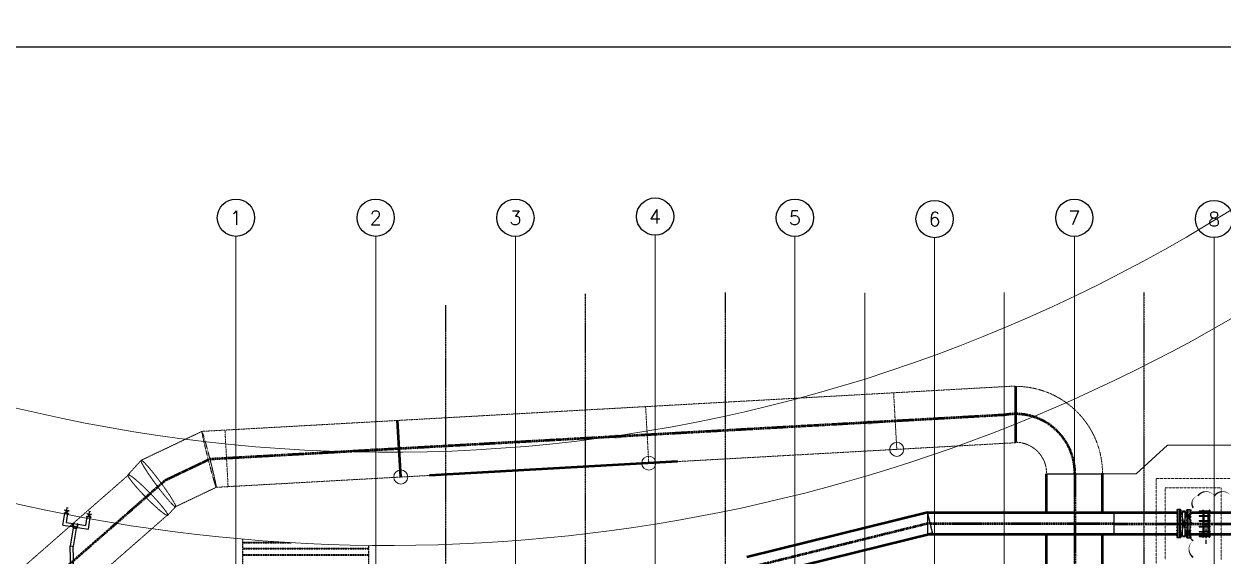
# Model space of a CAD drawing. Header units: inches. Extents: x 0 to 235202, y 0 to 361577.
# Drawn here: x 115357 to 154002, y 315021 to 332155 of the extents above; entities that cross this region are included whole.
import ezdxf
from ezdxf.enums import TextEntityAlignment as Align

# ---------------------------------------------------------------- set-up
doc = ezdxf.new("R2010")
doc.units = ezdxf.units.IN
doc.header["$MEASUREMENT"] = 0
for name, pattern in [('CENTER', [2, 1.25, -0.25, 0.25, -0.25]), ('HIDDEN', [0.375, 0.25, -0.125]), ('PHANTOM2', [1.25, 0.625, -0.125, 0.125, -0.125, 0.125, -0.125])]:
    doc.linetypes.add(name, pattern=pattern)
for name, color, linetype, lineweight in [('.5', 8, 'Continuous', 0), ('DIM', 251, 'Continuous', 0), ('hid', 8, 'HIDDEN', 0)]:
    doc.layers.add(name, color=color, linetype=linetype, lineweight=lineweight)
for name, color, linetype in [('2', 2, 'HIDDEN'), ('GRID_TXT45', 4, 'Continuous'), ('pipes', 2, 'Continuous'), ('PV-13AEE3', 7, 'Continuous'), ('sleeve type coupling', 1, 'Continuous'), ('steel elbow 45deg', 3, 'Continuous'), ('steel tee', 3, 'Continuous')]:
    doc.layers.add(name, color=color, linetype=linetype)
doc.styles.add('SIMPLEX', font='simplex.shx')
doc.styles.get("Standard").update_dxf_attribs({"font": 'arial.ttf'})
doc.linetypes.add('FENCE_LINE', pattern='A,0.5,-0.1,["X",Standard,S=0.1,R=0,X=-0.02,Y=-0.05],-0.1', length=0.7)

# ---------------------------------------------------------------- blocks, each defined once
blk = doc.blocks.new('GRID_SYM')
at = {"color": 2}
blk.add_circle((0, 6), 6, dxfattribs=at)
at = {"layer": 'GRID_TXT45', "color": 4, "style": 'SIMPLEX'}
blk.add_attdef('GRD_TXT', text='', height=4.5, dxfattribs=at).set_placement((0, 6), align=Align.MIDDLE_CENTER)

msp = doc.modelspace()

# ---------------------------------------------------------------- linework, layer by layer
at = {"layer": '.5', "color": 8, "linetype": 'CENTER', "ltscale": 10}
for p, q in [((122183, 294028), (122183, 325316)), ((126683, 294028), (126683, 325316)), ((131183, 294028), (131183, 325315)), ((135683, 294028), (135683, 325355)), ((140183, 294028), (140183, 325315)), ((144683, 294028), (144683, 325273)), ((149183, 294028), (149183, 325314)), ((153683, 294028), (153683, 325274)), ((142433, 323495), (142433, 300165)), ((146922, 323510), (146922, 300165))]:
    msp.add_line(p, q, dxfattribs=at)
at = {"color": 8, "linetype": 'PHANTOM2', "ltscale": 20}
for p, q in [((133433, 323461), (133433, 300165)), ((137933, 323510), (137933, 300165)), ((151422, 323511), (151422, 300165)), ((128933, 323098), (128933, 300165))]:
    msp.add_line(p, q, dxfattribs=at)
at = {"color": 8}
for p, q in [((152501, 316510), (152484, 316510)), ((152484, 316510), (152484, 316471)), ((152501, 315603), (152501, 316520)), ((152597, 316520), (152501, 316520)), ((152561, 315603), (152561, 316520)), ((152597, 315603), (152597, 316520)), ((152614, 316510), (152597, 316510)), ((152614, 316510), (152614, 316471)), ((152799, 316510), (152816, 316510)), ((152799, 316510), (152799, 316471)), ((152816, 316520), (152912, 316520)), ((152816, 315603), (152816, 316520)), ((152852, 315603), (152852, 316520)), ((152912, 315603), (152912, 316520)), ((152912, 316510), (152930, 316510)), ((152930, 316510), (152930, 316471)), ((152501, 316495), (152484, 316495)), ((152501, 316486), (152484, 316486)), ((152501, 316471), (152484, 316471)), ((152484, 316451), (152484, 316427)), ((152501, 316451), (152484, 316451)), ((152501, 316427), (152484, 316427)), ((152484, 316382), (152484, 316358)), ((152501, 316382), (152484, 316382)), ((152501, 316358), (152484, 316358)), ((152484, 316292), (152484, 316268)), ((152501, 316292), (152484, 316292)), ((152501, 316268), (152484, 316268)), ((152484, 316187), (152484, 316162)), ((152501, 316187), (152484, 316187)), ((152501, 316162), (152484, 316162)), ((152596, 316448), (152799, 316448)), ((152614, 316495), (152597, 316495)), ((152614, 316486), (152597, 316486)), ((152614, 316471), (152597, 316471)), ((152614, 316451), (152597, 316451)), ((152614, 316427), (152597, 316427)), ((152614, 316382), (152597, 316382)), ((152614, 316358), (152597, 316358)), ((152614, 316292), (152597, 316292)), ((152614, 316268), (152597, 316268)), ((152614, 316187), (152597, 316187)), ((152614, 316162), (152597, 316162)), ((152614, 316451), (152799, 315676)), ((152614, 316451), (152614, 316427)), ((152799, 316448), (152614, 315672)), ((152614, 316382), (152614, 316358)), ((152614, 316292), (152614, 316268)), ((152614, 316187), (152614, 316162)), ((152662, 316448), (152662, 316476)), ((152752, 316448), (152752, 316476)), ((152799, 316495), (152816, 316495)), ((152799, 316486), (152816, 316486)), ((152799, 316471), (152816, 316471)), ((152799, 316451), (152799, 316427)), ((152799, 316451), (152816, 316451)), ((152799, 316427), (152816, 316427)), ((152799, 316382), (152799, 316358)), ((152799, 316382), (152816, 316382)), ((152799, 316358), (152816, 316358)), ((152799, 316292), (152799, 316268)), ((152799, 316292), (152816, 316292)), ((152799, 316268), (152816, 316268)), ((152799, 316187), (152799, 316162)), ((152799, 316187), (152816, 316187)), ((152799, 316162), (152816, 316162)), ((152912, 316495), (152930, 316495)), ((152912, 316486), (152930, 316486)), ((152912, 316471), (152930, 316471)), ((152912, 316451), (152930, 316451)), ((152912, 316427), (152930, 316427)), ((152912, 316382), (152930, 316382)), ((152912, 316358), (152930, 316358)), ((152912, 316292), (152930, 316292)), ((152912, 316268), (152930, 316268)), ((152912, 316187), (152930, 316187)), ((152912, 316162), (152930, 316162)), ((152930, 316451), (152930, 316427)), ((152930, 316382), (152930, 316358)), ((152930, 316292), (152930, 316268)), ((152930, 316187), (152930, 316162)), ((152501, 316074), (152484, 316074)), ((152484, 316050), (152484, 316074)), ((152501, 316050), (152484, 316050)), ((152501, 315961), (152484, 315961)), ((152484, 315937), (152484, 315961)), ((152501, 315937), (152484, 315937)), ((152501, 315856), (152484, 315856)), ((152484, 315832), (152484, 315856)), ((152501, 315832), (152484, 315832)), ((152501, 315766), (152484, 315766)), ((152484, 315741), (152484, 315766)), ((152501, 315741), (152484, 315741)), ((152614, 316074), (152597, 316074)), ((152614, 316050), (152597, 316050)), ((152614, 315961), (152597, 315961)), ((152614, 315937), (152597, 315937)), ((152614, 315856), (152597, 315856)), ((152614, 315832), (152597, 315832)), ((152614, 315766), (152597, 315766)), ((152614, 315741), (152597, 315741)), ((152614, 316050), (152614, 316074)), ((152614, 315937), (152614, 315961)), ((152614, 315832), (152614, 315856)), ((152614, 315741), (152614, 315766)), ((152799, 316074), (152816, 316074)), ((152799, 316050), (152799, 316074)), ((152799, 316050), (152816, 316050)), ((152799, 315961), (152816, 315961)), ((152799, 315937), (152799, 315961)), ((152799, 315937), (152816, 315937)), ((152799, 315856), (152816, 315856)), ((152799, 315832), (152799, 315856)), ((152799, 315832), (152816, 315832)), ((152799, 315766), (152816, 315766)), ((152799, 315741), (152799, 315766)), ((152799, 315741), (152816, 315741)), ((152912, 316074), (152930, 316074)), ((152912, 316050), (152930, 316050)), ((152912, 315961), (152930, 315961)), ((152912, 315937), (152930, 315937)), ((152912, 315856), (152930, 315856)), ((152912, 315832), (152930, 315832)), ((152912, 315766), (152930, 315766)), ((152912, 315741), (152930, 315741)), ((152930, 316050), (152930, 316074)), ((152930, 315937), (152930, 315961)), ((152930, 315832), (152930, 315856)), ((152930, 315741), (152930, 315766)), ((152501, 315696), (152484, 315696)), ((152484, 315672), (152484, 315696)), ((152501, 315672), (152484, 315672)), ((152501, 315653), (152484, 315653)), ((152484, 315653), (152484, 315614)), ((152501, 315638), (152484, 315638)), ((152501, 315629), (152484, 315629)), ((152484, 315614), (152501, 315614)), ((152597, 315603), (152501, 315603)), ((152596, 315676), (152799, 315676)), ((152614, 315696), (152597, 315696)), ((152614, 315672), (152597, 315672)), ((152614, 315653), (152597, 315653)), ((152614, 315638), (152597, 315638)), ((152614, 315629), (152597, 315629)), ((152614, 315614), (152597, 315614)), ((152614, 315672), (152614, 315696)), ((152614, 315653), (152614, 315614)), ((152662, 315648), (152662, 315676)), ((152752, 315648), (152752, 315676)), ((152799, 315696), (152816, 315696)), ((152799, 315672), (152799, 315696)), ((152799, 315672), (152816, 315672)), ((152799, 315653), (152816, 315653)), ((152799, 315653), (152799, 315614)), ((152799, 315638), (152816, 315638)), ((152799, 315629), (152816, 315629)), ((152799, 315614), (152816, 315614)), ((152816, 315603), (152912, 315603)), ((152912, 315696), (152930, 315696)), ((152912, 315672), (152930, 315672)), ((152912, 315653), (152930, 315653)), ((152912, 315638), (152930, 315638)), ((152912, 315629), (152930, 315629)), ((152930, 315614), (152912, 315614)), ((152930, 315672), (152930, 315696)), ((152930, 315653), (152930, 315614))]:
    msp.add_line(p, q, dxfattribs=at)
at = {"color": 8, "linetype": 'HIDDEN'}
for p, q in [((152662, 316476), (152752, 316476)), ((152662, 315676), (152662, 316448)), ((152752, 315676), (152752, 316448)), ((152662, 315648), (152752, 315648))]:
    msp.add_line(p, q, dxfattribs=at)
at = {"color": 1}
msp.add_lwpolyline([(105098, 331407), (105098, 287281), (181188, 287281), (181188, 331407)], close=True, dxfattribs=at)
msp.add_lwpolyline([(154225, 316957, 0, 53.2, 0.520567), (153693, 316957, 0, 53.2, 0.520567), (153161, 316957, 0, 53.2, 0.520567), (153012, 316573, 0, 53.2, 0.520567), (153012, 316042, 0, 53.2, 0.520567), (153012, 315510, 0, 53.2, 0.520567), (153012, 314978, 0, 53.2, 0.520567)], format="xyseb", dxfattribs=at)
at = {"color": 8}
for radius in [65.7, 37.5]:
    msp.add_circle((152717, 316062), radius, dxfattribs=at)
at = {"layer": '2', "color": 8}
for p, q in [((144459, 316419), (144459, 315712)), ((144624, 315745), (144459, 316412)), ((150459, 316412), (150459, 315712)), ((150459, 316412), (150459, 315712))]:
    msp.add_line(p, q, dxfattribs=at)
at = {"layer": '2', "color": 8, "linetype": 'HIDDEN', "ltscale": 500}
msp.add_line((153428, 315412), (153428, 316112), dxfattribs=at)
at = {"layer": 'DIM', "color": 8, "linetype": 'HIDDEN', "ltscale": 10}
for p, q in [((147289, 320496), (144293, 320329)), ((144293, 320329), (136305, 319884)), ((143465, 318456), (143363, 320277)), ((136305, 319884), (128318, 319438)), ((135477, 318010), (135376, 319832)), ((128318, 319438), (121829, 319076)), ((119130, 318103), (121088, 319035)), ((119130, 318103), (121088, 319035)), ((121088, 319035), (121089, 319035)), ((121088, 319035), (121088, 319035)), ((121089, 319035), (121829, 319076)), ((121089, 319035), (121829, 319076)), ((121829, 319076), (121880, 318166)), ((121829, 319076), (121880, 318166)), ((136407, 318062), (144395, 318508)), ((144395, 318508), (147289, 318669)), ((118706, 317635), (119128, 318101)), ((118706, 317635), (119128, 318101)), ((121310, 318277), (121310, 318277)), ((121311, 318276), (121311, 318276)), ((121880, 318165), (121880, 318166)), ((121880, 318165), (121880, 318166)), ((121880, 318165), (121930, 317255)), ((121880, 318165), (121930, 317255)), ((136407, 318062), (128419, 317616)), ((121326, 317992), (121326, 317991)), ((121327, 317991), (121327, 317991)), ((118753, 317659), (106717, 307115)), ((118703, 317623), (118703, 317623)), ((118704, 317623), (118704, 317623)), ((119676, 317498), (119676, 317499)), ((119676, 317498), (119676, 317499)), ((128419, 317616), (121930, 317255)), ((119338, 317125), (119338, 317125)), ((119691, 317215), (119692, 317214)), ((119692, 317214), (119692, 317214)), ((120239, 316610), (121549, 317233)), ((120239, 316610), (121549, 317233)), ((121548, 317233), (121549, 317233)), ((121548, 317233), (121548, 317233)), ((121549, 317233), (121930, 317255)), ((121549, 317233), (121930, 317255)), ((119353, 316840), (119353, 316840)), ((119354, 316840), (119354, 316840)), ((119985, 316330), (120240, 316611)), ((119985, 316330), (120240, 316611)), ((120238, 316609), (120239, 316610)), ((120238, 316610), (120239, 316610)), ((119964, 316328), (107904, 305761)), ((119983, 316328), (119980, 316369)), ((119983, 316328), (119980, 316369)), ((119985, 316330), (119985, 316330)), ((119985, 316330), (119985, 316330))]:
    msp.add_line(p, q, dxfattribs=at)
at = {"layer": 'DIM', "color": 8, "lineweight": 50}
for p, q in [((147289, 320496), (147289, 318672)), ((147289, 320484), (147289, 318684)), ((127490, 317565), (127388, 319386)), ((136407, 318062), (128419, 317616)), ((148289, 316413), (148289, 317672)), ((150089, 316412), (150089, 317684)), ((150089, 316412), (150089, 317672)), ((144456, 316425), (138631, 314985)), ((150459, 316412), (144459, 316412)), ((152501, 316412), (150459, 316412)), ((154459, 316412), (152912, 316412)), ((144624, 315745), (138799, 314305)), ((150459, 315712), (144459, 315712)), ((148289, 314325), (148289, 315712)), ((150089, 314325), (150089, 315712)), ((152501, 315712), (150459, 315712)), ((154459, 315712), (152912, 315712))]:
    msp.add_line(p, q, dxfattribs=at)
at = {"layer": 'DIM', "color": 8}
for p, q in [((147289, 319604), (147289, 320496)), ((147289, 319604), (147289, 320496)), ((147289, 319604), (147289, 319596)), ((147289, 319604), (147289, 319596)), ((147289, 319596), (147289, 319589)), ((147289, 319596), (147289, 319589)), ((147289, 319583), (147289, 319589)), ((147289, 319583), (147289, 319589)), ((147289, 319583), (147289, 319582)), ((147289, 319583), (147289, 319582)), ((147289, 318669), (147289, 319582)), ((147289, 318669), (147289, 319582))]:
    msp.add_line(p, q, dxfattribs=at)
at = {"layer": 'DIM', "color": 8, "linetype": 'PHANTOM2', "lineweight": 50, "ltscale": 20}
for p, q in [((146936, 319563), (121321, 318135)), ((119916, 317466), (121321, 318135)), ((149201, 317684), (149201, 313158)), ((119916, 317466), (107318, 306429)), ((144540, 316085), (138635, 314626)), ((150459, 316062), (144545, 316062)), ((150459, 316062), (161002, 316062))]:
    msp.add_line(p, q, dxfattribs=at)
at = {"layer": 'DIM', "color": 8, "linetype": 'Continuous'}
for p, q in [((151178, 317672), (152187, 318592)), ((152187, 318592), (164225, 318592)), ((150089, 317672), (151178, 317672))]:
    msp.add_line(p, q, dxfattribs=at)
at = {"layer": 'DIM', "color": 8, "linetype": 'HIDDEN', "ltscale": 7}
for p, q in [((151813, 317512), (154212, 317512)), ((151813, 314612), (151813, 317512)), ((152113, 317212), (153912, 317212)), ((152113, 314912), (152113, 317212)), ((153912, 317212), (153912, 314912))]:
    msp.add_line(p, q, dxfattribs=at)
at = {"layer": 'DIM', "color": 8, "linetype": 'HIDDEN', "lineweight": 25, "ltscale": 10}
for p, q in [((122407, 311050), (122407, 315563)), ((122407, 315470), (123652, 315470)), ((122407, 315450), (123982, 315450)), ((126458, 311050), (126458, 315364)), ((122407, 315270), (126458, 315270)), ((122407, 315250), (126458, 315250)), ((122407, 315070), (126458, 315070)), ((122407, 315050), (126458, 315050))]:
    msp.add_line(p, q, dxfattribs=at)
at = {"layer": 'DIM', "color": 8, "linetype": 'Continuous'}
for centre in [(143465, 318456), (135477, 318010), (127490, 317565)]:
    msp.add_circle(centre, 226, dxfattribs=at)
msp.add_arc((127090, 369472), 51111, 236.5614, 351.1141, dxfattribs=at)
at = {"layer": 'DIM', "color": 8, "linetype": 'FENCE_LINE', "ltscale": 25}
msp.add_arc((127090, 369472), 54111, 255.1469, 351.1141, dxfattribs=at)
at = {"layer": 'DIM', "color": 8, "linetype": 'HIDDEN', "ltscale": 10}
for radius in [2800, 1000]:
    msp.add_arc((147289, 317684), radius, 0, 90, dxfattribs=at)
at = {"layer": 'DIM', "color": 8, "linetype": 'PHANTOM2', "lineweight": 50, "ltscale": 20}
msp.add_arc((147289, 317684), 1912, 0, 100.6266, dxfattribs=at)
at = {"layer": 'DIM', "color": 8, "linetype": 'HIDDEN', "ltscale": 10}
for centre, major_axis, ratio, start_param, end_param in [((121318, 318134), (-230, 901), 0.029946, 4.863355, 6.434151), ((121318, 318135), (-230, 901), 0.029948, 0.005883, 0.150977), ((121318, 318134), (-230, 901), 0.029948, 0.005883, 0.150977), ((121318, 318134), (-230, 901), 0.029948, 4.863366, 6.289069), ((121318, 318134), (-230, 901), 0.029948, 4.863366, 6.289069), ((119684, 317357), (-555, 746), 0.085164, 4.840635, 6.335144), ((119684, 317357), (-555, 746), 0.085164, 4.840635, 6.335144), ((119684, 317356), (-555, 746), 0.085161, 0.12846, 1.699037), ((119684, 317357), (-555, 746), 0.085164, 0.163439, 1.699043), ((119684, 317356), (-555, 746), 0.085161, 4.840629, 6.300053), ((119684, 317356), (-555, 746), 0.085161, 4.840629, 6.300053), ((121319, 318133), (230, -901), 0.02995, 0.151209, 1.721786), ((121319, 318134), (230, -901), 0.029948, 0.151196, 1.721773), ((121319, 318133), (230, -901), 0.02995, 0.151209, 1.721786), ((119346, 316982), (-639, 653), 0.10343, 4.849247, 6.308275), ((119346, 316982), (-639, 653), 0.10343, 4.849247, 6.308275), ((121318, 318134), (230, -901), 0.029948, 4.863366, 6.289069), ((121318, 318134), (230, -901), 0.02995, 4.863379, 6.28772), ((121319, 318134), (230, -901), 0.02995, 4.863379, 6.28772), ((121319, 318134), (230, -901), 0.029948, 4.863366, 6.289069), ((119355, 316974), (-648, 661), 0.10213, 6.265499, 6.399248), ((119354, 316974), (-648, 661), 0.10213, 6.265499, 6.399248), ((119346, 316982), (-639, 653), 0.10343, 0.02509, 0.117601), ((119346, 316983), (-639, 653), 0.10343, 0.02509, 0.117601), ((119346, 316983), (-639, 653), 0.10343, 0.11782, 1.688397), ((119354, 316974), (-648, 661), 0.10213, 0.116062, 1.660324), ((119346, 316983), (-639, 653), 0.10343, 0.11782, 1.688397), ((119355, 316974), (-648, 661), 0.10213, 0.116062, 1.660324), ((119355, 316974), (-648, 661), 0.10213, 4.854987, 6.265499), ((119355, 316974), (-648, 661), 0.10213, 4.854987, 6.265499), ((119684, 317356), (555, -746), 0.085167, 1.162469, 1.699046), ((119684, 317356), (555, -746), 0.085164, 1.162466, 1.69903), ((119684, 317356), (555, -746), 0.085167, 1.162469, 1.699046), ((119684, 317356), (555, -746), 0.085164, 1.162466, 1.69903), ((119346, 316982), (-639, 653), 0.10343, 4.83641, 4.849247), ((119346, 316983), (-639, 653), 0.10343, 4.83641, 4.849247), ((119337, 316991), (648, -661), 0.10213, 0.261573, 1.686859), ((119337, 316991), (648, -661), 0.10213, 0.261573, 1.686859), ((119346, 316982), (-639, 653), 0.10343, 4.82999, 4.83641), ((119346, 316982), (639, -653), 0.103433, 0.278024, 1.6884), ((119346, 316982), (639, -653), 0.103433, 0.278024, 1.6884), ((119684, 317356), (555, -746), 0.085167, 4.840639, 5.377216), ((119684, 317356), (555, -746), 0.085164, 4.840648, 5.377212), ((119684, 317356), (555, -746), 0.085167, 4.840639, 5.377216), ((119684, 317356), (555, -746), 0.085164, 4.840648, 5.377212), ((119684, 317356), (555, -746), 0.085164, 0.128466, 1.162466), ((119684, 317356), (555, -746), 0.085167, 0.128469, 1.162469), ((119684, 317356), (555, -746), 0.085164, 0.128466, 1.162466), ((119684, 317356), (555, -746), 0.085167, 0.128469, 1.162469), ((121319, 318134), (230, -901), 0.02995, 0.004535, 0.15099), ((121319, 318134), (230, -901), 0.029948, 0.005883, 0.150977), ((119337, 316991), (648, -661), 0.10213, 4.828451, 6.253737), ((119337, 316991), (648, -661), 0.10213, 4.828451, 6.253737), ((119346, 316983), (639, -653), 0.103433, 4.829992, 6.292386), ((119346, 316983), (639, -653), 0.103433, 4.829992, 6.292386), ((119684, 317356), (555, -746), 0.085164, 5.377212, 6.295069), ((119684, 317356), (555, -746), 0.085167, 5.377216, 6.300022), ((119684, 317356), (555, -746), 0.085164, 5.377212, 6.295069), ((119684, 317356), (555, -746), 0.085167, 5.377216, 6.300022), ((119684, 317356), (555, -746), 0.085164, 0.011884, 0.128246), ((119684, 317356), (555, -746), 0.085167, 0.016836, 0.12825), ((119346, 316982), (639, -653), 0.103433, 0.261788, 0.278024), ((119346, 316983), (639, -653), 0.103433, 0.261788, 0.278024), ((119389, 317026), (596, -697), 0.094923, 0.124123, 0.269415), ((119389, 317026), (596, -697), 0.094923, 0.124123, 0.269415), ((119346, 316982), (639, -653), 0.103433, 0.117822, 0.261788), ((119346, 316982), (639, -653), 0.103433, 0.117822, 0.261788), ((119389, 317026), (596, -697), 0.094923, 6.261579, 6.27334), ((119389, 317026), (596, -697), 0.094923, 6.261579, 6.27334), ((119389, 317026), (596, -697), 0.094923, 6.27334, 6.40709), ((119389, 317026), (596, -697), 0.094923, 6.27334, 6.40709), ((119346, 316983), (639, -653), 0.103433, 0.009201, 0.117603), ((119346, 316983), (639, -653), 0.103433, 0.009201, 0.117603)]:
    msp.add_ellipse(centre, major_axis=major_axis, ratio=ratio, start_param=start_param, end_param=end_param, dxfattribs=at)
for points, knots in [([(121325, 317992), (121324, 317999), (121322, 318006), (121318, 318020), (121316, 318027), (121311, 318048), (121307, 318063), (121300, 318092), (121296, 318107), (121288, 318136), (121285, 318151), (121277, 318181), (121273, 318195), (121266, 318225), (121262, 318240), (121255, 318270), (121251, 318285), (121243, 318314), (121240, 318329), (121233, 318358), (121229, 318373), (121222, 318402), (121218, 318416), (121211, 318445), (121208, 318459), (121201, 318487), (121198, 318500), (121192, 318527), (121188, 318541), (121182, 318567), (121179, 318580), (121173, 318605), (121170, 318618), (121165, 318642), (121162, 318654), (121157, 318676), (121154, 318688), (121149, 318710), (121146, 318721), (121142, 318742), (121139, 318753), (121135, 318774), (121132, 318784), (121128, 318804), (121126, 318814), (121122, 318833), (121120, 318842), (121116, 318860), (121114, 318869), (121110, 318886), (121109, 318894), (121106, 318910), (121104, 318917), (121101, 318932), (121100, 318938), (121098, 318951), (121096, 318958), (121094, 318969), (121093, 318975), (121092, 318985), (121091, 318990), (121090, 318998), (121089, 319002), (121088, 319010), (121088, 319013), (121087, 319019), (121087, 319021), (121087, 319024)], [0, 0, 0, 0, 21.918488, 21.918488, 43.836977, 43.836977, 87.673954, 87.673954, 131.510931, 131.510931, 175.347907, 175.347907, 219.184884, 219.184884, 263.021861, 263.021861, 306.858838, 306.858838, 350.695815, 350.695815, 394.532792, 394.532792, 438.369768, 438.369768, 482.206745, 482.206745, 526.043722, 526.043722, 569.880699, 569.880699, 613.717676, 613.717676, 657.554653, 657.554653, 701.391629, 701.391629, 744.297255, 744.297255, 787.20288, 787.20288, 830.108505, 830.108505, 873.014131, 873.014131, 915.919756, 915.919756, 958.825382, 958.825382, 1001.731007, 1001.731007, 1044.636632, 1044.636632, 1087.542258, 1087.542258, 1130.447883, 1130.447883, 1173.353508, 1173.353508, 1216.259134, 1216.259134, 1259.164759, 1259.164759, 1302.070385, 1302.070385, 1344.97601, 1344.97601, 1387.681764, 1387.681764, 1387.681764, 1387.681764]), ([(121325, 317992), (121323, 317999), (121322, 318006), (121318, 318020), (121316, 318027), (121311, 318048), (121307, 318063), (121300, 318092), (121296, 318106), (121288, 318136), (121285, 318150), (121277, 318180), (121273, 318195), (121266, 318224), (121262, 318239), (121255, 318269), (121251, 318284), (121244, 318313), (121240, 318328), (121233, 318357), (121229, 318372), (121222, 318400), (121219, 318415), (121212, 318443), (121208, 318457), (121202, 318485), (121198, 318498), (121192, 318525), (121189, 318539), (121183, 318565), (121180, 318578), (121174, 318603), (121171, 318615), (121165, 318639), (121162, 318651), (121157, 318674), (121154, 318685), (121149, 318708), (121147, 318719), (121142, 318740), (121139, 318751), (121135, 318772), (121132, 318783), (121128, 318803), (121126, 318813), (121122, 318832), (121120, 318841), (121116, 318859), (121114, 318868), (121110, 318885), (121109, 318893), (121106, 318909), (121104, 318917), (121101, 318931), (121100, 318938), (121097, 318951), (121096, 318957), (121094, 318969), (121093, 318975), (121092, 318985), (121091, 318990), (121090, 318998), (121089, 319002), (121088, 319010), (121088, 319013), (121087, 319019), (121087, 319022), (121087, 319024)], [0, 0, 0, 0, 21.80844, 21.80844, 43.61688, 43.61688, 87.233761, 87.233761, 130.850641, 130.850641, 174.467521, 174.467521, 218.084402, 218.084402, 261.701282, 261.701282, 305.318162, 305.318162, 348.935043, 348.935043, 392.551923, 392.551923, 436.168803, 436.168803, 479.785684, 479.785684, 523.402564, 523.402564, 567.019444, 567.019444, 610.636325, 610.636325, 654.253205, 654.253205, 697.870085, 697.870085, 740.995976, 740.995976, 784.121867, 784.121867, 827.247758, 827.247758, 870.373649, 870.373649, 913.49954, 913.49954, 956.625431, 956.625431, 999.751322, 999.751322, 1042.877213, 1042.877213, 1086.003104, 1086.003104, 1129.128995, 1129.128995, 1172.254886, 1172.254886, 1215.380777, 1215.380777, 1258.506668, 1258.506668, 1301.632558, 1301.632558, 1344.758449, 1344.758449, 1387.684469, 1387.684469, 1387.684469, 1387.684469])]:
    msp.add_open_spline(points, degree=3, knots=knots, dxfattribs=at)
at = {"layer": 'hid', "color": 8, "ltscale": 0.1}
for p, q in [((153364, 316421), (153364, 316437)), ((153492, 316430), (153364, 316430)), ((153492, 316421), (153492, 316437)), ((153364, 315687), (153364, 315703)), ((153364, 315687), (153364, 315703)), ((153364, 315687), (153364, 315703)), ((153492, 315693), (153364, 315693)), ((153492, 315687), (153492, 315703)), ((153492, 315687), (153492, 315703)), ((153492, 315687), (153492, 315703))]:
    msp.add_line(p, q, dxfattribs=at)
at = {"layer": 'hid', "color": 8, "linetype": 'Continuous'}
for points in [[(142533, 319318), (141919, 319283), (141529, 319262)], [(134370, 318862), (133756, 318828), (133367, 318806)], [(126518, 318424), (125904, 318390), (125514, 318368)]]:
    msp.add_lwpolyline(points, dxfattribs=at)
for points in [[(142528, 319401), (143032, 319345), (142538, 319234)], [(134366, 318946), (134870, 318890), (134375, 318779)], [(126513, 318508), (127017, 318452), (126522, 318341)]]:
    msp.add_solid(points, dxfattribs=at)
at = {"layer": 'pipes', "color": 8, "ltscale": 2000}
msp.add_line((148289, 316412), (148289, 317672), dxfattribs=at)
at = {"layer": 'PV-13AEE3', "color": 8}
for p, q in [((121310, 318277), (121310, 318277)), ((121311, 318276), (121311, 318276)), ((119338, 317125), (119338, 317125))]:
    msp.add_line(p, q, dxfattribs=at)
for centre, major_axis, ratio, start_param, end_param in [((119346, 316982), (-639, 653), 0.10343, 4.82999, 4.83641), ((121319, 318134), (230, -901), 0.02995, 0.004535, 0.15099), ((121319, 318134), (230, -901), 0.029948, 0.005883, 0.150977), ((119684, 317356), (555, -746), 0.085164, 0.011884, 0.128246), ((119684, 317356), (555, -746), 0.085167, 0.016836, 0.12825)]:
    msp.add_ellipse(centre, major_axis=major_axis, ratio=ratio, start_param=start_param, end_param=end_param, dxfattribs=at)
at = {"layer": 'sleeve type coupling', "color": 8}
for p, q in [((153206, 316477), (153206, 316462)), ((153206, 316477), (153320, 316477)), ((153206, 316462), (153320, 316462)), ((153206, 316437), (153320, 316437)), ((153206, 316437), (153206, 316421)), ((153206, 316421), (153320, 316421)), ((153206, 316324), (153320, 316324)), ((153206, 316324), (153206, 316308)), ((153206, 316308), (153320, 316308)), ((153206, 316160), (153320, 316160)), ((153206, 316160), (153206, 316145)), ((153206, 316145), (153320, 316145)), ((153310, 316485), (153310, 316454)), ((153310, 316485), (153320, 316485)), ((153320, 316454), (153310, 316454)), ((153310, 316444), (153310, 316413)), ((153310, 316444), (153320, 316444)), ((153320, 316413), (153310, 316413)), ((153310, 316331), (153310, 316300)), ((153310, 316331), (153320, 316331)), ((153320, 316300), (153310, 316300)), ((153310, 316168), (153320, 316168)), ((153310, 316168), (153310, 316137)), ((153320, 316137), (153310, 316137)), ((153320, 316502), (153320, 315622)), ((153332, 316502), (153320, 316502)), ((153332, 316502), (153332, 315622)), ((153332, 316477), (153524, 316477)), ((153332, 316461), (153524, 316461)), ((153332, 316448), (153364, 316448)), ((153332, 316437), (153524, 316437)), ((153332, 316421), (153524, 316421)), ((153332, 316324), (153524, 316324)), ((153332, 316308), (153524, 316308)), ((153332, 316160), (153524, 316160)), ((153332, 316144), (153524, 316144)), ((153364, 316448), (153364, 316437)), ((153364, 316324), (153364, 316421)), ((153364, 316160), (153364, 316308)), ((153364, 315979), (153364, 316144)), ((153492, 316448), (153524, 316448)), ((153492, 316448), (153492, 316437)), ((153492, 316324), (153492, 316421)), ((153492, 316160), (153492, 316308)), ((153492, 315979), (153492, 316144)), ((153536, 316502), (153524, 316502)), ((153524, 316502), (153524, 315622)), ((153536, 316502), (153536, 315622)), ((153546, 316485), (153536, 316485)), ((153546, 316477), (153536, 316477)), ((153546, 316462), (153536, 316462)), ((153536, 316454), (153546, 316454)), ((153546, 316444), (153536, 316444)), ((153546, 316437), (153536, 316437)), ((153546, 316421), (153536, 316421)), ((153536, 316413), (153546, 316413)), ((153546, 316331), (153536, 316331)), ((153546, 316324), (153536, 316324)), ((153546, 316308), (153536, 316308)), ((153536, 316300), (153546, 316300)), ((153546, 316168), (153536, 316168)), ((153546, 316160), (153536, 316160)), ((153546, 316145), (153536, 316145)), ((153536, 316137), (153546, 316137)), ((153546, 316485), (153546, 316454)), ((153546, 316444), (153546, 316413)), ((153546, 316331), (153546, 316300)), ((153546, 316168), (153546, 316137)), ((153206, 315979), (153320, 315979)), ((153206, 315979), (153206, 315963)), ((153206, 315963), (153320, 315963)), ((153206, 315815), (153320, 315815)), ((153206, 315815), (153206, 315800)), ((153206, 315800), (153320, 315800)), ((153310, 315987), (153310, 315956)), ((153310, 315987), (153320, 315987)), ((153320, 315956), (153310, 315956)), ((153310, 315823), (153310, 315792)), ((153310, 315823), (153320, 315823)), ((153320, 315792), (153310, 315792)), ((153332, 315979), (153524, 315979)), ((153332, 315963), (153524, 315963)), ((153332, 315816), (153524, 315816)), ((153332, 315800), (153524, 315800)), ((153364, 315816), (153364, 315963)), ((153364, 315703), (153364, 315800)), ((153492, 315816), (153492, 315963)), ((153492, 315703), (153492, 315800)), ((153546, 315987), (153536, 315987)), ((153546, 315979), (153536, 315979)), ((153546, 315963), (153536, 315963)), ((153536, 315956), (153546, 315956)), ((153546, 315823), (153536, 315823)), ((153546, 315815), (153536, 315815)), ((153546, 315800), (153536, 315800)), ((153536, 315792), (153546, 315792)), ((153546, 315987), (153546, 315956)), ((153546, 315823), (153546, 315792)), ((153206, 315702), (153320, 315702)), ((153206, 315702), (153206, 315687)), ((153206, 315687), (153320, 315687)), ((153206, 315662), (153320, 315662)), ((153206, 315662), (153206, 315647)), ((153206, 315647), (153320, 315647)), ((153310, 315710), (153310, 315679)), ((153310, 315710), (153320, 315710)), ((153320, 315679), (153310, 315679)), ((153310, 315670), (153310, 315639)), ((153310, 315670), (153320, 315670)), ((153320, 315639), (153310, 315639)), ((153332, 315622), (153320, 315622)), ((153332, 315703), (153524, 315703)), ((153332, 315687), (153524, 315687)), ((153332, 315687), (153332, 315681)), ((153332, 315676), (153364, 315676)), ((153332, 315662), (153524, 315662)), ((153332, 315646), (153524, 315646)), ((153364, 315676), (153364, 315687)), ((153492, 315676), (153492, 315687)), ((153492, 315676), (153524, 315676)), ((153536, 315622), (153524, 315622)), ((153546, 315710), (153536, 315710)), ((153546, 315702), (153536, 315702)), ((153546, 315687), (153536, 315687)), ((153536, 315679), (153546, 315679)), ((153546, 315670), (153536, 315670)), ((153546, 315662), (153536, 315662)), ((153546, 315647), (153536, 315647)), ((153536, 315639), (153546, 315639)), ((153546, 315710), (153546, 315679)), ((153546, 315670), (153546, 315639))]:
    msp.add_line(p, q, dxfattribs=at)
at = {"layer": 'sleeve type coupling', "color": 8, "linetype": 'HIDDEN', "ltscale": 25}
for p, q in [((153364, 316308), (153364, 316324)), ((153364, 316144), (153364, 316160)), ((153492, 316308), (153492, 316324)), ((153492, 316144), (153492, 316160)), ((153364, 315963), (153364, 315979)), ((153364, 315800), (153364, 315816)), ((153492, 315963), (153492, 315979)), ((153492, 315800), (153492, 315816))]:
    msp.add_line(p, q, dxfattribs=at)
at = {"layer": 'steel elbow 45deg', "color": 8}
for p, q in [((116670, 316492), (116672, 316507)), ((116672, 316507), (116806, 316486)), ((116725, 316583), (116780, 316574)), ((116739, 316496), (116752, 316579)), ((116612, 316018), (116673, 316397)), ((116655, 316400), (116657, 316415)), ((116789, 316379), (116655, 316400)), ((116656, 316408), (116790, 316386)), ((116657, 316415), (116792, 316394)), ((116804, 316470), (116670, 316492)), ((116671, 316499), (116805, 316478)), ((116675, 316413), (116786, 316473)), ((116774, 316397), (116687, 316489)), ((116727, 316101), (116772, 316381)), ((116792, 316394), (116789, 316379)), ((116806, 316486), (116804, 316470)), ((117349, 316001), (117394, 316282)), ((117376, 316285), (117378, 316300)), ((117510, 316263), (117376, 316285)), ((117377, 316293), (117511, 316271)), ((117378, 316300), (117513, 316279)), ((117390, 316376), (117393, 316392)), ((117525, 316355), (117390, 316376)), ((117392, 316384), (117526, 316363)), ((117393, 316392), (117527, 316370)), ((117396, 316297), (117507, 316358)), ((117495, 316282), (117408, 316374)), ((117432, 315887), (117492, 316266)), ((117446, 316468), (117501, 316459)), ((117460, 316381), (117473, 316463)), ((117513, 316279), (117510, 316263)), ((117527, 316370), (117525, 316355)), ((116612, 316018), (116916, 315969)), ((116727, 316101), (116931, 316068)), ((116940, 315926), (116845, 315333)), ((116915, 315959), (116933, 316078)), ((116930, 315957), (116915, 315959)), ((116941, 316076), (116922, 315958)), ((116948, 316075), (116930, 315957)), ((116934, 315943), (116931, 315927)), ((116931, 315927), (117049, 315908)), ((116932, 315967), (116947, 315964)), ((117051, 315915), (116932, 315935)), ((116933, 316078), (116948, 316075)), ((117052, 315923), (116934, 315943)), ((116943, 315941), (116947, 315964)), ((117038, 315909), (116945, 315326)), ((116947, 316065), (117078, 316045)), ((117042, 315925), (117046, 315948)), ((117046, 315948), (117061, 315946)), ((117049, 315908), (117052, 315923)), ((117079, 316054), (117060, 315936)), ((117060, 315936), (117075, 315933)), ((117087, 316053), (117067, 315935)), ((117075, 315933), (117095, 316052)), ((117077, 315943), (117432, 315887)), ((117095, 316052), (117079, 316054)), ((117093, 316042), (117349, 316001)), ((117086, 305276), (116845, 315333)), ((116945, 315326), (116846, 315342)), ((117170, 305943), (116945, 315326))]:
    msp.add_line(p, q, dxfattribs=at)
msp.add_arc((116986, 315889), 84.3, 44.5391, 117.3049, dxfattribs=at)
at = {"layer": 'steel tee', "color": 8}
msp.add_line((148289, 317672), (150095, 317672), dxfattribs=at)

# ---------------------------------------------------------------- block references
ref = msp.add_blockref('GRID_SYM', (135683, 326555), dxfattribs=dict(xscale=100, yscale=100, zscale=100, rotation=180))
ref.add_attrib('GRD_TXT', '4', dxfattribs={"layer": 'GRID_TXT45', "color": 4, "height": 450, "rotation": 360, "style": 'SIMPLEX'}).set_placement((135683, 325955), align=Align.MIDDLE_CENTER)
ref = msp.add_blockref('GRID_SYM', (122183, 326516), dxfattribs=dict(xscale=100, yscale=100, zscale=100, rotation=180))
ref.add_attrib('GRD_TXT', '1', dxfattribs={"layer": 'GRID_TXT45', "color": 4, "height": 450, "rotation": 360, "style": 'SIMPLEX'}).set_placement((122183, 325916), align=Align.MIDDLE_CENTER)
ref = msp.add_blockref('GRID_SYM', (126683, 326516), dxfattribs=dict(xscale=100, yscale=100, zscale=100, rotation=180))
ref.add_attrib('GRD_TXT', '2', dxfattribs={"layer": 'GRID_TXT45', "color": 4, "height": 450, "rotation": 360, "style": 'SIMPLEX'}).set_placement((126683, 325916), align=Align.MIDDLE_CENTER)
ref = msp.add_blockref('GRID_SYM', (131183, 326515), dxfattribs=dict(xscale=100.0000000002237, yscale=100.0000000002237, zscale=100.0000000002237, rotation=179.9786776434566))
ref.add_attrib('GRD_TXT', '3', dxfattribs={"layer": 'GRID_TXT45', "color": 4, "height": 450, "rotation": 359.9787, "style": 'SIMPLEX'}).set_placement((131183, 325915), align=Align.MIDDLE_CENTER)
ref = msp.add_blockref('GRID_SYM', (140183, 326515), dxfattribs=dict(xscale=100, yscale=100, zscale=100, rotation=180))
ref.add_attrib('GRD_TXT', '5', dxfattribs={"layer": 'GRID_TXT45', "color": 4, "height": 450, "rotation": 360, "style": 'SIMPLEX'}).set_placement((140183, 325915), align=Align.MIDDLE_CENTER)
ref = msp.add_blockref('GRID_SYM', (144683, 326473), dxfattribs=dict(xscale=100, yscale=100, zscale=100, rotation=180))
ref.add_attrib('GRD_TXT', '6', dxfattribs={"layer": 'GRID_TXT45', "color": 4, "height": 450, "rotation": 360, "style": 'SIMPLEX'}).set_placement((144683, 325873), align=Align.MIDDLE_CENTER)
ref = msp.add_blockref('GRID_SYM', (149183, 326514), dxfattribs=dict(xscale=100, yscale=100, zscale=100, rotation=180))
ref.add_attrib('GRD_TXT', '7', dxfattribs={"layer": 'GRID_TXT45', "color": 4, "height": 450, "rotation": 360, "style": 'SIMPLEX'}).set_placement((149183, 325914), align=Align.MIDDLE_CENTER)
ref = msp.add_blockref('GRID_SYM', (153683, 326474), dxfattribs=dict(xscale=100, yscale=100, zscale=100, rotation=180))
ref.add_attrib('GRD_TXT', '8', dxfattribs={"layer": 'GRID_TXT45', "color": 4, "height": 450, "rotation": 360, "style": 'SIMPLEX'}).set_placement((153683, 325874), align=Align.MIDDLE_CENTER)

# ---------------------------------------------------------------- texts
at = {"color": 8}
for s, rotation, p in [('Y', 167.7691, (115626, 316588)), ('T', 168.2935, (116111, 316485)), ('R', 168.8179, (116596, 316387)), ('E', 169.3423, (117082, 316293)), ('P', 169.8667, (117569, 316204)), ('O', 170.3911, (118057, 316119)), ('R', 170.9155, (118546, 316039)), ('P', 171.4399, (119035, 315963))]:
    msp.add_text(s, height=0.425, rotation=rotation, dxfattribs=at).set_placement(p, align=Align.CENTER)

doc.saveas('drawing.dxf')
